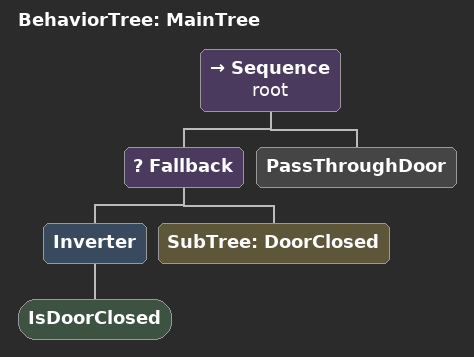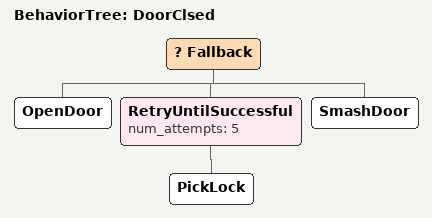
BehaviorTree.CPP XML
<root BTCPP_format="4" >
     <BehaviorTree ID="MainTree">
        <Sequence name="root">
            <Fallback>
                <Inverter>
                    <IsDoorClosed/>
                </Inverter>
                <SubTree ID="DoorClosed"/>
            </Fallback>
            <PassThroughDoor/>
        </Sequence>
     </BehaviorTree>

     <BehaviorTree ID="DoorClsed">
        <Fallback>
            <OpenDoor/>
            <RetryUntilSuccessful num_attempts="5">
                <PickLock/>
            </RetryUntilSuccessful>
            <SmashDoor/>
        </Fallback>
     </BehaviorTree>
 </root>
